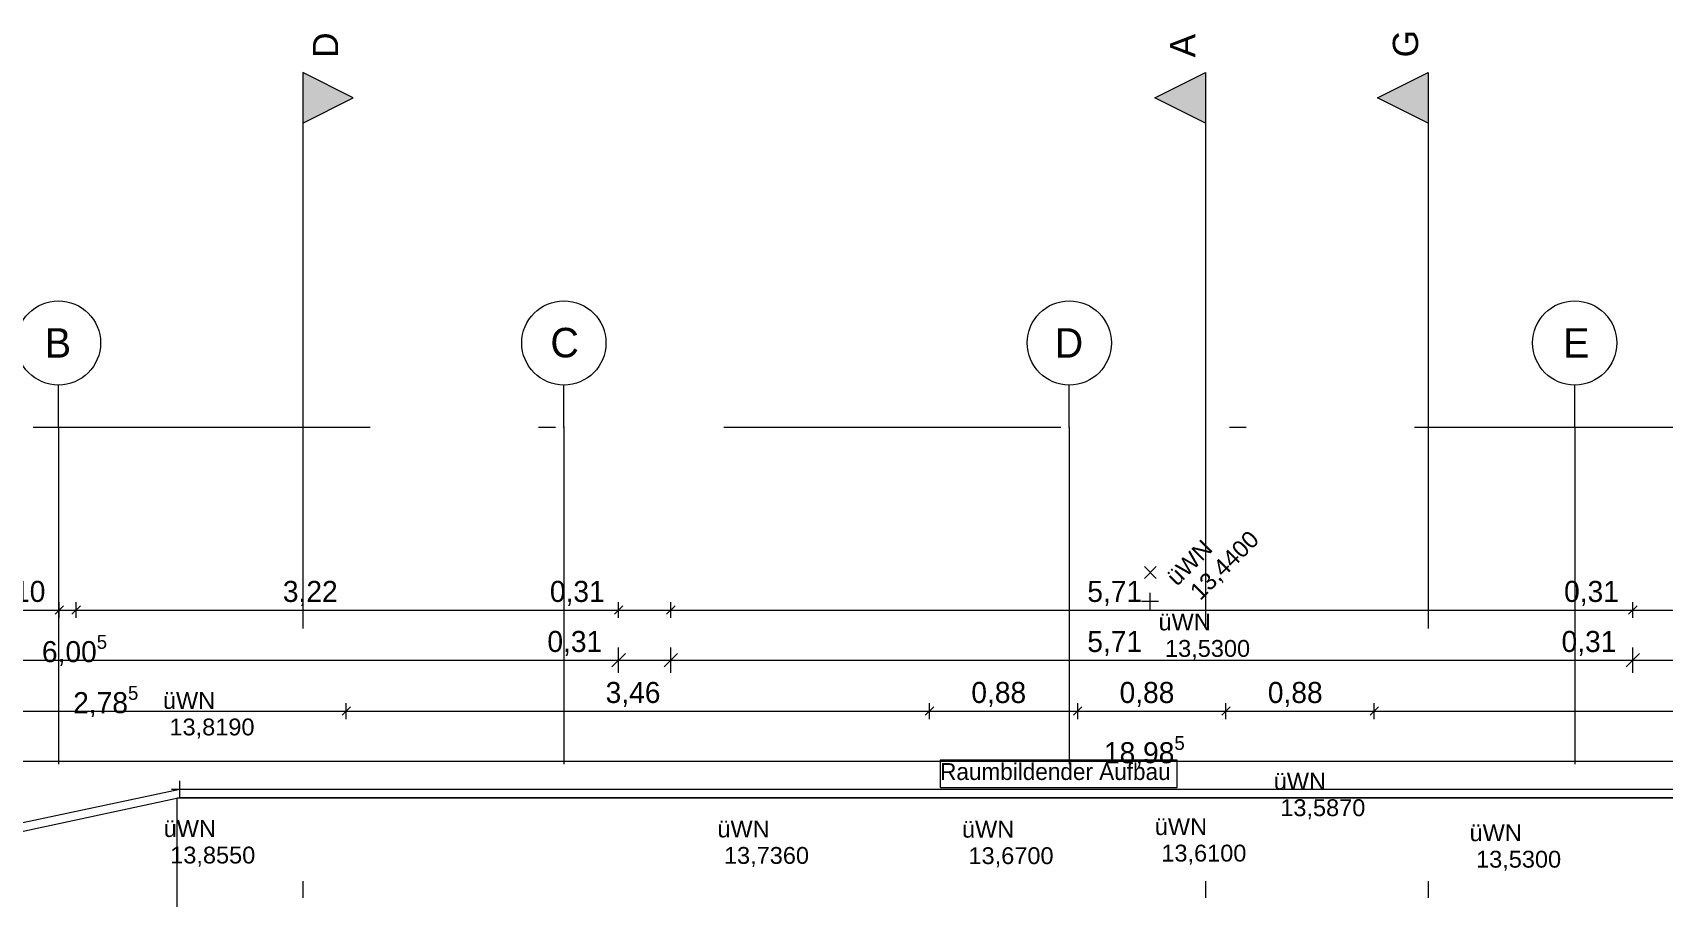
# Model space of a CAD drawing. Header units: metres. Extents: x -3 to 171, y -23 to 41.
# Drawn here: x 2.85 to 12.53, y 0.21 to 5.34 of the extents above; entities that cross this region are included whole.
import ezdxf

# ---------------------------------------------------------------- set-up
doc = ezdxf.new("R2010")
doc.units = ezdxf.units.M
doc.header["$MEASUREMENT"] = 0
doc.linetypes.add('Achse', pattern=[0.004, 0.002, -0.001, 0, -0.001])
doc.linetypes.add('Schnittlinie', pattern=[0.006, 0.003, -0.0015, 0, -0.0015])
for name, color, linetype in [('5._2.DG PP STG1_1_000 Achsraster', 7, 'Continuous'), ('5._2.DG PP STG1_1_165 Fassadengestaltung Bänder', 7, 'Continuous'), ('5._2.DG PP STG1_1_815 Raumbegrenzung', 7, 'Continuous'), ('5._2.DG PP STG1_1_851 Marker Schnitt', 7, 'Continuous'), ('5._2.DG PP STG1_1_910 Allgemein Lageplan Höhen', 7, 'Continuous'), ('5._2.DG PP STG1_1_945 Einreichplan Beschriftung', 7, 'Continuous'), ('5._2.DG PP STG1_1_950 Polierplan Bemaßung', 7, 'Continuous')]:
    doc.layers.add(name, color=color, linetype=linetype)
doc.styles.add('ERSTELLTER_STIL_1', font='arial.ttf')
doc.styles.add('ERSTELLTER_STIL_2', font='')
doc.styles.get('ERSTELLTER_STIL_2').set_extended_font_data('Eurostile')

msp = doc.modelspace()

# ---------------------------------------------------------------- hatches: boundary and pattern name
at = {"layer": '5._2.DG PP STG1_1_851 Marker Schnitt', "linetype": 'Continuous', "lineweight": 0, "true_color": 0x000000}
for points in [[(4.45, 5.105), (4.45, 4.805), (4.75, 4.955)], [(9.8079, 5.105), (9.5079, 4.955), (9.8079, 4.805)], [(11.13, 5.105), (10.83, 4.955), (11.13, 4.805)]]:
    msp.add_hatch(color=18, dxfattribs=at).paths.add_polyline_path(points)

# ---------------------------------------------------------------- linework, layer by layer
at = {"layer": '5._2.DG PP STG1_1_000 Achsraster', "color": 5, "linetype": 'Achse', "lineweight": 0, "ltscale": 1000}
for p, q in [((3, 3), (3, 3.25)), ((6, 3), (6, 3.25)), ((9, 3), (9, 3.25)), ((12, 3), (12, 3.25)), ((-1.25, 3), (21, 3)), ((3, 3), (3, -22.5231)), ((6, 3), (6, -22.5231)), ((9, 3), (9, -22.5231)), ((12, 3), (12, -22.5231))]:
    msp.add_line(p, q, dxfattribs=at)
at = {"layer": '5._2.DG PP STG1_1_000 Achsraster', "color": 5, "linetype": 'Continuous', "lineweight": 0, "ltscale": 1000}
for centre in [(3, 3.5), (6, 3.5), (9, 3.5), (12, 3.5)]:
    msp.add_circle(centre, 0.25, dxfattribs=at)
at = {"layer": '5._2.DG PP STG1_1_000 Achsraster', "color": 5, "linetype": 'Achse', "lineweight": 0, "ltscale": 1000}
for p in [(3, 3), (3, 3), (6, 3), (6, 3), (9, 3), (9, 3), (12, 3), (12, 3)]:
    msp.add_point(p, dxfattribs=at)
at = {"layer": '5._2.DG PP STG1_1_165 Fassadengestaltung Bänder', "color": 7, "linetype": 'Continuous', "lineweight": 13, "ltscale": 1000, "flags": 128}
msp.add_lwpolyline([(0, 0), (0, 0.0617), (3.72, 0.85), (5.89, 0.85), (13.09, 0.85), (15.2152, 0.85), (18.985, 0.0511), (18.985, 0), (18.935, 0), (18.935, 0.0074), (15.21, 0.8), (3.72, 0.8)], close=True, dxfattribs=at)
at = {"layer": '5._2.DG PP STG1_1_815 Raumbegrenzung', "color": 8, "linetype": 'Continuous', "lineweight": 13, "ltscale": 1000, "flags": 128}
msp.add_lwpolyline([(3.705, 0), (3.705, 0.8), (15.245, 0.8), (15.245, 0)], dxfattribs=at)
at = {"layer": '5._2.DG PP STG1_1_851 Marker Schnitt', "color": 7, "linetype": 'Schnittlinie', "lineweight": 13, "ltscale": 1000}
for p, q in [((4.45, 4.805), (4.45, -18.475)), ((9.8079, 4.805), (9.8079, -11.7)), ((11.13, 4.805), (11.13, -5.7741))]:
    msp.add_line(p, q, dxfattribs=at)
at = {"layer": '5._2.DG PP STG1_1_851 Marker Schnitt', "color": 7, "linetype": 'Continuous', "lineweight": 13, "ltscale": 1000, "flags": 128}
for points in [[(4.45, 5.105), (4.45, 4.805), (4.75, 4.955)], [(9.8079, 5.105), (9.8079, 4.805), (9.5079, 4.955)], [(11.13, 5.105), (11.13, 4.805), (10.83, 4.955)]]:
    msp.add_lwpolyline(points, close=True, dxfattribs=at)
at = {"layer": '5._2.DG PP STG1_1_910 Allgemein Lageplan Höhen', "color": 7, "linetype": 'Continuous', "lineweight": 13, "ltscale": 1000}
for p, q in [((9.4458, 2.1022), (9.5165, 2.173)), ((9.5165, 2.1022), (9.4458, 2.173)), ((9.4295, 1.9663), (9.5295, 1.9663)), ((9.4795, 1.9163), (9.4795, 2.0163)), ((3.72, 0.8), (3.72, 0.9)), ((3.67, 0.85), (3.77, 0.85))]:
    msp.add_line(p, q, dxfattribs=at)
at = {"layer": '5._2.DG PP STG1_1_945 Einreichplan Beschriftung', "color": 76, "linetype": 'Continuous', "lineweight": 13, "ltscale": 1000, "true_color": 0x3f7f02}
for p, q in [((9.6406, 1.0229), (8.2334, 1.0229)), ((8.2334, 1.0229), (8.2334, 0.8604)), ((9.6406, 0.8604), (9.6406, 1.0229)), ((8.2334, 0.8604), (9.6406, 0.8604))]:
    msp.add_line(p, q, dxfattribs=at)
at = {"layer": '5._2.DG PP STG1_1_950 Polierplan Bemaßung', "color": 6, "linetype": 'Continuous', "lineweight": 13, "ltscale": 1000, "true_color": 0xfb02fe}
for p, q in [((3.03, 1.939), (2.98, 1.889)), ((3.005, 1.8671), (3.005, 1.9609)), ((3.13, 1.939), (3.08, 1.889)), ((3.105, 1.8671), (3.105, 1.9609)), ((6.35, 1.939), (6.3, 1.889)), ((6.325, 1.8671), (6.325, 1.9609)), ((6.66, 1.939), (6.61, 1.889)), ((6.635, 1.8671), (6.635, 1.9609)), ((12.37, 1.939), (12.32, 1.889)), ((12.345, 1.8671), (12.345, 1.9609)), ((0.31, 1.914), (3.005, 1.914)), ((3.005, 1.914), (3.105, 1.914)), ((3.105, 1.914), (6.325, 1.914)), ((6.325, 1.914), (6.635, 1.914)), ((6.635, 1.914), (12.345, 1.914)), ((12.345, 1.914), (12.655, 1.914)), ((4.7087, 1.2671), (4.7087, 1.3609)), ((8.17, 1.2671), (8.17, 1.3609)), ((9.05, 1.2671), (9.05, 1.3609)), ((9.93, 1.2671), (9.93, 1.3609)), ((10.81, 1.2671), (10.81, 1.3609)), ((1.925, 1.314), (4.7087, 1.314)), ((4.7337, 1.339), (4.6837, 1.289)), ((4.7087, 1.314), (8.17, 1.314)), ((8.195, 1.339), (8.145, 1.289)), ((8.17, 1.314), (9.05, 1.314)), ((9.075, 1.339), (9.025, 1.289)), ((9.05, 1.314), (9.93, 1.314)), ((9.955, 1.339), (9.905, 1.289)), ((9.93, 1.314), (10.81, 1.314)), ((10.835, 1.339), (10.785, 1.289)), ((10.81, 1.314), (16.6419, 1.314))]:
    msp.add_line(p, q, dxfattribs=at)
at = {"layer": '5._2.DG PP STG1_1_950 Polierplan Bemaßung', "color": 76, "linetype": 'Continuous', "lineweight": 13, "ltscale": 1000, "true_color": 0x3f7f02}
for p, q in [((6.365, 1.6569), (6.285, 1.5769)), ((6.325, 1.5419), (6.325, 1.6919)), ((6.675, 1.6569), (6.595, 1.5769)), ((6.635, 1.5419), (6.635, 1.6919)), ((12.385, 1.6569), (12.305, 1.5769)), ((12.345, 1.5419), (12.345, 1.6919)), ((0.3204, 1.6169), (6.325, 1.6169)), ((6.325, 1.6169), (6.635, 1.6169)), ((6.635, 1.6169), (12.345, 1.6169)), ((12.345, 1.6169), (12.655, 1.6169))]:
    msp.add_line(p, q, dxfattribs=at)
at = {"layer": '5._2.DG PP STG1_1_950 Polierplan Bemaßung', "color": 1, "linetype": 'Continuous', "lineweight": 13, "ltscale": 1000, "true_color": 0xfb0106}
msp.add_line((0, 1.0169), (18.985, 1.0169), dxfattribs=at)

# ---------------------------------------------------------------- texts
at = {"layer": '5._2.DG PP STG1_1_000 Achsraster', "color": 5, "linetype": 'Continuous', "lineweight": 0, "char_height": 0.175, "attachment_point": 1, "style": 'ERSTELLTER_STIL_2'}
for s, insert in [('\\A1;{\\pql;\\pt0;\\fEurostile|b0|i0|c0|p0;\\W1.000000;B}', (2.9191, 3.5875)), ('\\A1;{\\pql;\\pt0;\\fEurostile|b0|i0|c0|p0;\\W1.000000;C}', (5.9199, 3.5893)), ('\\A1;{\\pql;\\pt0;\\fEurostile|b0|i0|c0|p0;\\W1.000000;D}', (8.9135, 3.5875)), ('\\A1;{\\pql;\\pt0;\\fEurostile|b0|i0|c0|p0;\\W1.000000;E}', (11.9312, 3.5875))]:
    msp.add_mtext(s, dxfattribs=dict(at, insert=insert))
at = {"layer": '5._2.DG PP STG1_1_851 Marker Schnitt', "color": 7, "linetype": 'Continuous', "lineweight": 13, "char_height": 0.15, "rotation": 90, "style": 'ERSTELLTER_STIL_1'}
for s, insert, attachment_point in [('\\A1;{\\pqr;\\pt0;\\fArial|b0|i0|c0|p0;\\W1.000000;D}', (4.66, 5.3436), 9), ('\\A1;{\\pql;\\pt0;\\fArial|b0|i0|c0|p0;\\W1.000000;A}', (9.7479, 5.195), 7), ('\\A1;{\\pql;\\pt0;\\fArial|b0|i0|c0|p0;\\W1.000000;G}', (11.0725, 5.195), 7)]:
    msp.add_mtext(s, dxfattribs=dict(at, insert=insert, attachment_point=attachment_point))
at = {"layer": '5._2.DG PP STG1_1_910 Allgemein Lageplan Höhen', "color": 7, "linetype": 'Continuous', "lineweight": 13, "char_height": 0.1, "attachment_point": 1, "rotation": 45, "style": 'ERSTELLTER_STIL_1'}
for s, insert in [('\\A1;{\\pql;\\fArial|b0|i0|c0|p0;\\W1.000000;üWN}', (9.568, 2.1214)), ('\\A1;{\\pql;\\fArial|b0|i0|c0|p0;\\W1.000000; 13,4400}', (9.6791, 2.0103))]:
    msp.add_mtext(s, dxfattribs=dict(at, insert=insert))
at = {"layer": '5._2.DG PP STG1_1_910 Allgemein Lageplan Höhen', "color": 7, "linetype": 'Continuous', "lineweight": 13, "char_height": 0.1, "attachment_point": 1, "style": 'ERSTELLTER_STIL_1'}
for s, insert in [('\\A1;{\\pql;\\fArial|b0|i0|c0|p0;\\W1.000000;üWN}', (9.5295, 1.8934)), ('\\A1;{\\pql;\\fArial|b0|i0|c0|p0;\\W1.000000; 13,5300}', (9.5295, 1.7363)), ('\\A1;{\\pql;\\fArial|b0|i0|c0|p0;\\W1.000000;üWN}', (3.62, 1.4271)), ('\\A1;{\\pql;\\fArial|b0|i0|c0|p0;\\W1.000000; 13,8190}', (3.62, 1.27)), ('\\A1;{\\pql;\\fArial|b0|i0|c0|p0;\\W1.000000;üWN}', (10.2135, 0.9478)), ('\\A1;{\\pql;\\fArial|b0|i0|c0|p0;\\W1.000000; 13,5870}', (10.2135, 0.7906)), ('\\A1;{\\pql;\\fArial|b0|i0|c0|p0;\\W1.000000;üWN}', (9.5075, 0.6783)), ('\\A1;{\\pql;\\fArial|b0|i0|c0|p0;\\W1.000000;üWN}', (3.6245, 0.6667)), ('\\A1;{\\pql;\\fArial|b0|i0|c0|p0;\\W1.000000;üWN}', (6.9113, 0.6645)), ('\\A1;{\\pql;\\fArial|b0|i0|c0|p0;\\W1.000000;üWN}', (8.3629, 0.663)), ('\\A1;{\\pql;\\fArial|b0|i0|c0|p0;\\W1.000000;üWN}', (11.3757, 0.642)), ('\\A1;{\\pql;\\fArial|b0|i0|c0|p0;\\W1.000000; 13,8550}', (3.6245, 0.5095)), ('\\A1;{\\pql;\\fArial|b0|i0|c0|p0;\\W1.000000; 13,7360}', (6.9113, 0.5074)), ('\\A1;{\\pql;\\fArial|b0|i0|c0|p0;\\W1.000000; 13,6700}', (8.3629, 0.5058)), ('\\A1;{\\pql;\\fArial|b0|i0|c0|p0;\\W1.000000; 13,6100}', (9.5075, 0.5211)), ('\\A1;{\\pql;\\fArial|b0|i0|c0|p0;\\W1.000000; 13,5300}', (11.3757, 0.4848))]:
    msp.add_mtext(s, dxfattribs=dict(at, insert=insert))
at = {"layer": '5._2.DG PP STG1_1_945 Einreichplan Beschriftung', "color": 76, "linetype": 'Continuous', "lineweight": 13, "true_color": 0x3f7f02, "insert": (8.2334, 1.0051), "char_height": 0.1, "attachment_point": 1, "style": 'ERSTELLTER_STIL_2'}
msp.add_mtext('\\A1;{\\pql;\\fEurostile|b0|i0|c0|p0;\\W1.000000;Raumbildender Aufbau}', dxfattribs=at)
at = {"layer": '5._2.DG PP STG1_1_950 Polierplan Bemaßung', "color": 6, "linetype": 'Continuous', "lineweight": 13, "true_color": 0xfb02fe, "char_height": 0.125, "width": 0.382966, "attachment_point": 7, "style": 'ERSTELLTER_STIL_2'}
for s, insert in [('\\A1;{\\pql;\\fEurostile|b0|i0|c0|p0;\\W1.000000;0,10}', (2.597, 1.939)), ('\\A1;{\\pql;\\fEurostile|b0|i0|c0|p0;\\W1.000000;3,22}', (4.332, 1.939)), ('\\A1;{\\pql;\\fEurostile|b0|i0|c0|p0;\\W1.000000;0,31}', (5.917, 1.939)), ('\\A1;{\\pql;\\fEurostile|b0|i0|c0|p0;\\W1.000000;5,71}', (9.107, 1.939)), ('\\A1;{\\pql;\\fEurostile|b0|i0|c0|p0;\\W1.000000;0,31}', (11.937, 1.939)), ('\\A1;{\\pql;\\fEurostile|b0|i0|c0|p0;\\W1.000000;3,46}', (6.2479, 1.339)), ('\\A1;{\\pql;\\fEurostile|b0|i0|c0|p0;\\W1.000000;0,88}', (8.4185, 1.339)), ('\\A1;{\\pql;\\fEurostile|b0|i0|c0|p0;\\W1.000000;0,88}', (9.2985, 1.339)), ('\\A1;{\\pql;\\fEurostile|b0|i0|c0|p0;\\W1.000000;0,88}', (10.1785, 1.339))]:
    msp.add_mtext(s, dxfattribs=dict(at, insert=insert))
at = {"layer": '5._2.DG PP STG1_1_950 Polierplan Bemaßung', "color": 76, "linetype": 'Continuous', "lineweight": 13, "true_color": 0x3f7f02, "insert": (2.9018, 1.5682), "char_height": 0.125, "attachment_point": 7, "style": 'ERSTELLTER_STIL_2'}
msp.add_mtext('\\A1;{\\pql;\\fEurostile|b0|i0|c0|p0;\\W1.000000;6,00\\fEurostile|b0|i0|c0|p0;\\W1.000000;\\A1{\\H.66x;\\S5^  ;}}', dxfattribs=at)
at = {"layer": '5._2.DG PP STG1_1_950 Polierplan Bemaßung', "color": 76, "linetype": 'Continuous', "lineweight": 13, "true_color": 0x3f7f02, "char_height": 0.125, "width": 0.382966, "attachment_point": 7, "style": 'ERSTELLTER_STIL_2'}
for s, insert in [('\\A1;{\\pql;\\fEurostile|b0|i0|c0|p0;\\W1.000000;0,31}', (5.902, 1.6419)), ('\\A1;{\\pql;\\fEurostile|b0|i0|c0|p0;\\W1.000000;5,71}', (9.107, 1.6419)), ('\\A1;{\\pql;\\fEurostile|b0|i0|c0|p0;\\W1.000000;0,31}', (11.922, 1.6419))]:
    msp.add_mtext(s, dxfattribs=dict(at, insert=insert))
at = {"layer": '5._2.DG PP STG1_1_950 Polierplan Bemaßung', "color": 6, "linetype": 'Continuous', "lineweight": 13, "true_color": 0xfb02fe, "insert": (3.0874, 1.2653), "char_height": 0.125, "attachment_point": 7, "style": 'ERSTELLTER_STIL_2'}
msp.add_mtext('\\A1;{\\pql;\\fEurostile|b0|i0|c0|p0;\\W1.000000;2,78\\fEurostile|b0|i0|c0|p0;\\W1.000000;\\A1{\\H.66x;\\S5^  ;}}', dxfattribs=at)
at = {"layer": '5._2.DG PP STG1_1_950 Polierplan Bemaßung', "color": 1, "linetype": 'Continuous', "lineweight": 13, "true_color": 0xfb0106, "insert": (9.2056, 0.9682), "char_height": 0.125, "attachment_point": 7, "style": 'ERSTELLTER_STIL_2'}
msp.add_mtext('\\A1;{\\pql;\\fEurostile|b0|i0|c0|p0;\\W1.000000;18,98\\fEurostile|b0|i0|c0|p0;\\W1.000000;\\A1{\\H.66x;\\S5^  ;}}', dxfattribs=at)

doc.saveas('drawing.dxf')
